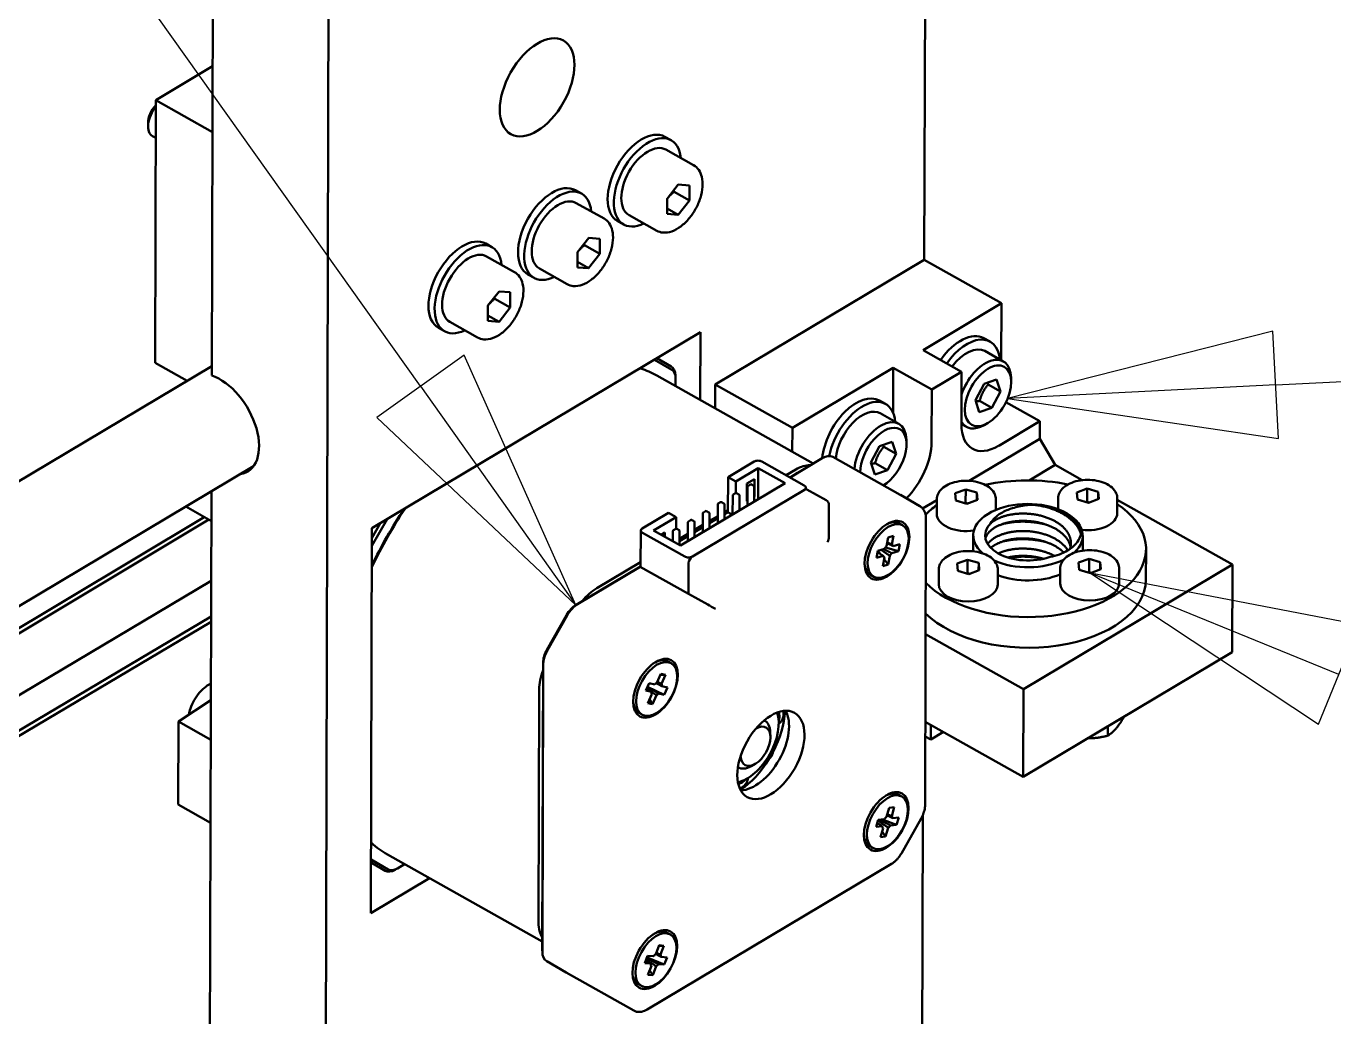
# Model space of a CAD drawing. Header units: millimetres. Extents: x -1901 to 2520, y -3919 to 1782.
# Drawn here: x 2012.3 to 2085.4, y 1405.3 to 1460.7 of the extents above; entities that cross this region are included whole.
import ezdxf

# ---------------------------------------------------------------- set-up
doc = ezdxf.new("R2010")
doc.units = ezdxf.units.MM
doc.header["$LTSCALE"] = 6
doc.layers.add('Symbol (ISO)', color=7, linetype='Continuous', lineweight=25)
doc.layers.add('Visible (ISO)', color=7, linetype='Continuous', lineweight=50)

# ---------------------------------------------------------------- blocks, each defined once
blk = doc.blocks.new('Balloon3')
at = {"layer": 'Symbol (ISO)'}
for p, q in [((347.028, 240.103), (361.551, 240.836)), ((347.003, 240.602), (344.531, 239.976)), ((347.053, 239.603), (347.003, 240.602)), ((347.028, 240.103), (344.531, 239.976)), ((344.531, 239.976), (347.053, 239.603))]:
    blk.add_line(p, q, dxfattribs=at)
at = {"layer": 'Symbol (ISO)', "flags": 128}
blk.add_lwpolyline([(347.003, 240.602), (344.531, 239.976)], dxfattribs=at)
at = {"layer": 'Symbol (ISO)'}
blk.add_solid([(347.003, 240.602), (344.531, 239.976), (347.053, 239.603), (347.003, 240.602)], dxfattribs=at)
blk = doc.blocks.new('Balloon4')
at = {"layer": 'Symbol (ISO)'}
for p, q in [((347.616, 237.404), (345.302, 238.349)), ((347.805, 237.867), (345.302, 238.349)), ((345.302, 238.349), (347.427, 236.941)), ((347.427, 236.941), (347.805, 237.867))]:
    blk.add_line(p, q, dxfattribs=at)
at = {"layer": 'Symbol (ISO)', "flags": 128}
blk.add_lwpolyline([(347.805, 237.867), (345.302, 238.349)], dxfattribs=at)
at = {"layer": 'Symbol (ISO)'}
blk.add_solid([(347.805, 237.867), (345.302, 238.349), (347.427, 236.941), (347.805, 237.867)], dxfattribs=at)
blk = doc.blocks.new('Balloon16')
at = {"layer": 'Symbol (ISO)'}
for p, q in [((339.06, 240.089), (326.975, 257.09)), ((339.468, 240.379), (338.653, 239.799)), ((340.509, 238.051), (339.468, 240.379)), ((339.06, 240.089), (340.509, 238.051)), ((338.653, 239.799), (340.509, 238.051))]:
    blk.add_line(p, q, dxfattribs=at)
at = {"layer": 'Symbol (ISO)', "flags": 128}
blk.add_lwpolyline([(338.653, 239.799), (340.509, 238.051)], dxfattribs=at)
at = {"layer": 'Symbol (ISO)'}
blk.add_solid([(338.653, 239.799), (340.509, 238.051), (339.468, 240.379), (338.653, 239.799)], dxfattribs=at)

msp = doc.modelspace()

# ---------------------------------------------------------------- linework, layer by layer
at = {"layer": 'Visible (ISO)'}
for p, q in [((2062.676, 1501.408), (2062.529, 1447.602)), ((2028.979, 1368.995), (2029.286, 1481.5)), ((2022.7, 1441.139), (2022.773, 1467.965)), ((2019.57, 1456.529), (2022.747, 1458.423)), ((2019.53, 1441.854), (2019.57, 1456.529)), ((2022.737, 1454.747), (2019.57, 1456.529)), ((2019.138, 1455.247), (2019.144, 1455.029)), ((2019.565, 1454.416), (2019.39, 1454.514)), ((2048.031, 1454.485), (2048.376, 1454.291)), ((2049.633, 1452.895), (2048.082, 1453.768)), ((2048.151, 1451.018), (2048.778, 1451.815)), ((2048.778, 1451.815), (2049.403, 1451.764)), ((2049.403, 1451.764), (2049.401, 1450.917)), ((2043.022, 1451.498), (2043.367, 1451.304)), ((2048.149, 1450.171), (2048.151, 1451.018)), ((2048.539, 1451.402), (2049.401, 1450.917)), ((2044.625, 1449.908), (2043.073, 1450.781)), ((2048.15, 1450.471), (2048.774, 1450.12)), ((2049.401, 1450.917), (2048.774, 1450.12)), ((2045.383, 1449.778), (2045.728, 1449.584)), ((2047.574, 1449.234), (2046.022, 1450.107)), ((2048.774, 1450.12), (2048.149, 1450.171)), ((2043.143, 1448.032), (2043.77, 1448.828)), ((2043.77, 1448.828), (2044.395, 1448.778)), ((2044.395, 1448.778), (2044.392, 1447.931)), ((2038.014, 1448.512), (2038.359, 1448.318)), ((2043.14, 1447.184), (2043.143, 1448.032)), ((2043.53, 1448.416), (2044.392, 1447.931)), ((2039.616, 1446.922), (2038.065, 1447.795)), ((2043.141, 1447.485), (2043.765, 1447.134)), ((2044.392, 1447.931), (2043.765, 1447.134)), ((2062.529, 1447.602), (2050.843, 1440.634)), ((2062.529, 1447.602), (2066.84, 1445.177)), ((2040.375, 1446.792), (2040.72, 1446.598)), ((2042.565, 1446.248), (2041.014, 1447.121)), ((2043.765, 1447.134), (2043.14, 1447.184)), ((2038.134, 1445.045), (2038.761, 1445.842)), ((2038.761, 1445.842), (2039.386, 1445.792)), ((2038.522, 1445.43), (2039.384, 1444.945)), ((2039.386, 1445.792), (2039.384, 1444.945)), ((2062.457, 1442.564), (2066.84, 1445.177)), ((2066.84, 1445.177), (2066.831, 1441.992)), ((2038.132, 1444.198), (2038.134, 1445.045)), ((2038.133, 1444.499), (2038.757, 1444.148)), ((2039.384, 1444.945), (2038.757, 1444.148)), ((2035.366, 1443.806), (2035.711, 1443.612)), ((2037.557, 1443.262), (2036.005, 1444.135)), ((2038.757, 1444.148), (2038.132, 1444.198)), ((2031.653, 1432.61), (2050.017, 1443.56)), ((2050.017, 1443.56), (2050.007, 1439.771)), ((2065.86, 1443.227), (2066.205, 1443.033)), ((2064.612, 1441.352), (2062.457, 1442.564)), ((2066.945, 1441.928), (2065.911, 1442.51)), ((1880.23, 1356.717), (2022.702, 1441.666)), ((2021.325, 1440.845), (2019.53, 1441.854)), ((2047.438, 1442.022), (2048.414, 1441.459)), ((2048.38, 1441.65), (2047.584, 1442.109)), ((2055.153, 1438.209), (2060.788, 1441.569)), ((2060.788, 1441.569), (2060.781, 1439.059)), ((2060.788, 1441.569), (2062.943, 1440.356)), ((2056.321, 1436.219), (2047.582, 1441.135)), ((2048.626, 1441.01), (2048.622, 1441.137)), ((2048.626, 1440.981), (2048.625, 1440.549)), ((2064.612, 1441.352), (2062.943, 1440.356)), ((2064.604, 1438.417), (2064.612, 1441.352)), ((2065.866, 1440.672), (2066.572, 1440.919)), ((2066.572, 1440.919), (2066.795, 1440.247)), ((2067.381, 1440.824), (2067.376, 1441.027)), ((2050.843, 1440.634), (2050.839, 1439.303)), ((2050.843, 1440.634), (2055.153, 1438.209)), ((2062.943, 1440.356), (2062.935, 1437.421)), ((2065.381, 1439.753), (2065.866, 1440.672)), ((2066.105, 1440.635), (2066.795, 1440.247)), ((2066.795, 1440.247), (2066.31, 1439.329)), ((2060.017, 1439.743), (2060.362, 1439.549)), ((2065.603, 1439.082), (2065.381, 1439.753)), ((2066.31, 1439.329), (2065.603, 1439.082)), ((2065.621, 1439.717), (2066.31, 1439.329)), ((2067.091, 1439.647), (2068.98, 1438.584)), ((2061.102, 1438.444), (2060.067, 1439.026)), ((2068.98, 1438.584), (2066.685, 1437.215)), ((2068.978, 1437.606), (2068.98, 1438.584)), ((2055.15, 1436.878), (2055.153, 1438.209)), ((2064.886, 1438.267), (2064.604, 1438.425)), ((2066.056, 1438.468), (2065.879, 1438.367)), ((2059.538, 1436.269), (2060.022, 1437.188)), ((2060.022, 1437.188), (2060.729, 1437.435)), ((2060.262, 1437.151), (2060.951, 1436.763)), ((2060.729, 1437.435), (2060.951, 1436.763)), ((2061.538, 1437.34), (2061.532, 1437.543)), ((2068.978, 1437.606), (2065.031, 1435.252)), ((2069.837, 1436.142), (2068.978, 1437.606)), ((2053.021, 1436.327), (2051.56, 1435.456)), ((2055.816, 1434.996), (2053.445, 1436.33)), ((2056.718, 1436.456), (2055.021, 1435.444)), ((2055.023, 1435.442), (2056.826, 1436.517)), ((2056.734, 1436.465), (2056.845, 1436.528)), ((2057.412, 1436.585), (2061.184, 1434.463)), ((2060.951, 1436.763), (2060.467, 1435.845)), ((1880.211, 1349.72), (2025.034, 1436.071)), ((2051.991, 1435.213), (2053.243, 1435.96)), ((2053.239, 1434.209), (2053.243, 1435.96)), ((2053.243, 1435.96), (2054.752, 1435.111)), ((2055.339, 1435.881), (2054.808, 1435.564)), ((2055.021, 1435.444), (2055.447, 1435.698)), ((2059.76, 1435.598), (2059.538, 1436.269)), ((2060.467, 1435.845), (2059.76, 1435.598)), ((2059.777, 1436.233), (2060.467, 1435.845)), ((2068.384, 1435.276), (2069.837, 1436.142)), ((2069.837, 1436.142), (2071.352, 1435.29)), ((2054.752, 1435.111), (2048.909, 1431.627)), ((2051.555, 1433.499), (2051.56, 1435.456)), ((2051.991, 1435.213), (2051.56, 1435.456)), ((2051.99, 1434.561), (2051.991, 1435.213)), ((2052.616, 1435.098), (2052.613, 1434.119)), ((2053.033, 1435.346), (2052.616, 1435.098)), ((2052.652, 1434.925), (2052.649, 1433.857)), ((2052.681, 1434.977), (2052.806, 1435.051)), ((2052.866, 1435.052), (2052.996, 1434.979)), ((2053.026, 1434.927), (2053.024, 1434.081)), ((2053.031, 1434.368), (2053.033, 1435.346)), ((2055.907, 1434.78), (2055.907, 1434.871)), ((2022.56, 1389.628), (2022.683, 1434.669)), ((2055.823, 1434.751), (2049.562, 1431.018)), ((2049.562, 1431.018), (2055.823, 1434.751)), ((2051.817, 1434.428), (2051.814, 1433.359)), ((2051.846, 1434.479), (2051.971, 1434.554)), ((2052.032, 1434.555), (2052.161, 1434.482)), ((2052.191, 1434.429), (2052.189, 1433.583)), ((2052.613, 1434.119), (2052.65, 1434.141)), ((2052.651, 1434.582), (2052.615, 1434.602)), ((2053.031, 1434.368), (2053.025, 1434.371)), ((2053.025, 1434.364), (2053.031, 1434.368)), ((2055.969, 1434.768), (2057.047, 1434.161)), ((2062.283, 1433.828), (2061.189, 1434.46)), ((2063.226, 1434.176), (2062.434, 1433.704)), ((2063.226, 1434.23), (2063.224, 1433.399)), ((2064.259, 1434.556), (2064.84, 1434.773)), ((2064.296, 1434.155), (2064.259, 1434.556)), ((2064.913, 1433.972), (2064.296, 1434.155)), ((2064.838, 1434.039), (2064.84, 1434.773)), ((2064.84, 1434.773), (2065.458, 1434.59)), ((2065.494, 1434.189), (2064.913, 1433.972)), ((2065.458, 1434.59), (2065.457, 1434.175)), ((2065.458, 1434.59), (2065.494, 1434.189)), ((2066.526, 1434.221), (2066.525, 1433.624)), ((2070.014, 1434.281), (2070.012, 1433.663)), ((2071.047, 1434.607), (2071.628, 1434.824)), ((2071.083, 1434.206), (2071.047, 1434.607)), ((2071.7, 1434.023), (2071.083, 1434.206)), ((2071.626, 1434.09), (2071.628, 1434.824)), ((2071.628, 1434.824), (2072.245, 1434.641)), ((2072.281, 1434.24), (2071.7, 1434.023)), ((2072.245, 1434.641), (2072.244, 1434.226)), ((2072.245, 1434.641), (2072.281, 1434.24)), ((2073.314, 1434.272), (2073.311, 1433.441)), ((2073.313, 1434.187), (2079.751, 1430.565)), ((2022.678, 1433.005), (2021.245, 1433.811)), ((2048.221, 1433.465), (2046.76, 1432.594)), ((2048.652, 1433.222), (2048.221, 1433.465)), ((2050.147, 1433.432), (2050.145, 1432.364)), ((2050.177, 1433.484), (2050.302, 1433.558)), ((2050.362, 1433.559), (2050.491, 1433.486)), ((2050.522, 1433.434), (2050.52, 1432.588)), ((2050.982, 1433.93), (2050.979, 1432.862)), ((2051.011, 1433.981), (2051.137, 1434.056)), ((2051.197, 1434.057), (2051.326, 1433.984)), ((2051.357, 1433.932), (2051.354, 1433.085)), ((2051.355, 1433.38), (2051.555, 1433.499)), ((2051.555, 1433.624), (2051.356, 1433.505)), ((2051.809, 1433.356), (2051.555, 1433.499)), ((2057.195, 1432.112), (2057.2, 1433.899)), ((2022.283, 1433.228), (1880.206, 1348.121)), ((2022.535, 1433.086), (1880.206, 1347.828)), ((2031.65, 1431.614), (2032.502, 1433.117)), ((2032.14, 1432.901), (2031.651, 1432.039)), ((2047.4, 1432.476), (2048.652, 1433.222)), ((2048.652, 1433.222), (2048.651, 1432.57)), ((2049.313, 1432.935), (2049.31, 1431.866)), ((2049.342, 1432.986), (2049.467, 1433.061)), ((2049.527, 1433.061), (2049.657, 1432.989)), ((2049.687, 1432.936), (2049.685, 1432.09)), ((2050.146, 1432.784), (2049.686, 1432.51)), ((2050.52, 1432.882), (2050.98, 1433.156)), ((2050.98, 1433.282), (2050.521, 1433.007)), ((2061.144, 1432.866), (2061.316, 1432.769)), ((2062.571, 1417.142), (2062.615, 1433.158)), ((2031.594, 1411.088), (2031.653, 1432.61)), ((2046.67, 1430.443), (2046.676, 1432.474)), ((2046.767, 1432.348), (2049.138, 1431.015)), ((2048.909, 1431.627), (2047.4, 1432.476)), ((2048.025, 1432.36), (2047.822, 1432.239)), ((2048.024, 1432.125), (2048.025, 1432.36)), ((2048.478, 1432.437), (2048.476, 1431.87)), ((2048.507, 1432.488), (2048.632, 1432.563)), ((2048.693, 1432.564), (2048.822, 1432.491)), ((2048.852, 1432.438), (2048.85, 1431.66)), ((2049.311, 1432.286), (2048.851, 1432.012)), ((2048.851, 1431.887), (2049.311, 1432.161)), ((2049.686, 1432.385), (2050.145, 1432.659)), ((2060.416, 1431.599), (2060.506, 1432.085)), ((2060.506, 1432.085), (2060.806, 1432.179)), ((2060.806, 1432.179), (2060.716, 1431.693)), ((2065.262, 1431.462), (2065.264, 1432.196)), ((2071.382, 1431.446), (2071.384, 1432.179)), ((2059.862, 1430.942), (2059.936, 1431.337)), ((2059.936, 1431.337), (2060.304, 1431.453)), ((2060.071, 1431.16), (2059.937, 1431.338)), ((2061.078, 1431.324), (2060.354, 1431.529)), ((2061.078, 1431.324), (2060.71, 1431.208)), ((2060.783, 1431.603), (2061.152, 1431.719)), ((2061.152, 1431.719), (2061.078, 1431.324)), ((2074.918, 1429.724), (2074.922, 1431.436)), ((2046.671, 1430.712), (2044.216, 1429.248)), ((2049.353, 1430.649), (2049.348, 1428.937)), ((2060.231, 1431.058), (2059.862, 1430.942)), ((2060.208, 1430.483), (2060.299, 1430.969)), ((2060.508, 1430.577), (2060.208, 1430.483)), ((2060.508, 1430.577), (2060.282, 1430.879)), ((2060.599, 1431.063), (2060.508, 1430.577)), ((2064.369, 1430.625), (2064.95, 1430.842)), ((2064.405, 1430.224), (2064.369, 1430.625)), ((2064.948, 1430.109), (2064.95, 1430.842)), ((2064.95, 1430.842), (2065.567, 1430.659)), ((2065.567, 1430.659), (2065.566, 1430.244)), ((2065.567, 1430.659), (2065.603, 1430.258)), ((2079.751, 1430.565), (2068.064, 1423.597)), ((2071.156, 1430.676), (2071.737, 1430.893)), ((2071.192, 1430.275), (2071.156, 1430.676)), ((2071.735, 1430.16), (2071.737, 1430.893)), ((2071.737, 1430.893), (2072.354, 1430.71)), ((2072.354, 1430.71), (2072.353, 1430.295)), ((2072.354, 1430.71), (2072.391, 1430.309)), ((2079.738, 1425.674), (2079.751, 1430.565)), ((2046.546, 1430.391), (2043.052, 1428.307)), ((2043.16, 1428.369), (2046.654, 1430.452)), ((2044.324, 1429.065), (2046.671, 1430.465)), ((2046.654, 1430.452), (2046.546, 1430.391)), ((2046.654, 1430.452), (2049.348, 1428.937)), ((2059.526, 1429.99), (2059.698, 1429.893)), ((2063.336, 1430.299), (2063.333, 1429.468)), ((2065.022, 1430.041), (2064.405, 1430.224)), ((2065.603, 1430.258), (2065.022, 1430.041)), ((2066.636, 1430.29), (2066.633, 1429.459)), ((2070.123, 1430.35), (2070.121, 1429.519)), ((2071.81, 1430.092), (2071.192, 1430.275)), ((2072.391, 1430.309), (2071.81, 1430.092)), ((2073.423, 1430.341), (2073.421, 1429.51)), ((1880.198, 1345.104), (2022.669, 1429.657)), ((2049.348, 1428.937), (2050.426, 1428.331)), ((1880.193, 1343.108), (2022.664, 1427.661)), ((2042.535, 1427.749), (2041.434, 1425.809)), ((2041.468, 1425.791), (2042.569, 1427.73)), ((1880.192, 1342.814), (2022.663, 1427.367)), ((2062.597, 1426.673), (2068.064, 1423.597)), ((2068.051, 1418.706), (2079.738, 1425.674)), ((2041.219, 1425.076), (2041.175, 1409.06)), ((2041.178, 1408.937), (2041.222, 1424.953)), ((2048.205, 1425.151), (2048.377, 1425.054)), ((2046.969, 1423.535), (2047.149, 1423.937)), ((2047.149, 1423.937), (2047.458, 1423.864)), ((2047.586, 1423.966), (2047.806, 1424.46)), ((2048.058, 1424.401), (2047.773, 1424.386)), ((2047.806, 1424.46), (2048.058, 1424.401)), ((2048.058, 1424.401), (2047.837, 1423.907)), ((2041.003, 1423.584), (2040.967, 1410.548)), ((2041.179, 1410.55), (2041.215, 1423.586)), ((2047.278, 1423.462), (2046.969, 1423.535)), ((2047.988, 1423.295), (2047.057, 1423.733)), ((2047.079, 1422.831), (2047.299, 1423.325)), ((2047.551, 1423.266), (2047.33, 1422.772)), ((2047.988, 1423.295), (2047.679, 1423.368)), ((2047.858, 1423.77), (2048.168, 1423.697)), ((2048.168, 1423.697), (2047.988, 1423.295)), ((2068.064, 1423.597), (2068.051, 1418.706)), ((2022.651, 1422.988), (2020.831, 1421.797)), ((2047.33, 1422.772), (2047.079, 1422.831)), ((2047.33, 1422.772), (2047.17, 1423.036)), ((2020.818, 1417.15), (2020.831, 1421.797)), ((2020.831, 1421.797), (2022.645, 1420.776)), ((2046.587, 1422.275), (2046.759, 1422.178)), ((2053.58, 1421.859), (2053.61, 1421.842)), ((2062.584, 1421.781), (2068.051, 1418.706)), ((2073.653, 1422.046), (2073.653, 1421.989)), ((2053.925, 1420.944), (2053.918, 1421.198)), ((2062.892, 1421.608), (2062.89, 1420.79)), ((2062.89, 1420.79), (2063.596, 1421.212)), ((2072.789, 1421.531), (2072.788, 1421.008)), ((2062.89, 1420.79), (2062.582, 1420.963)), ((2052.109, 1419.244), (2052.139, 1419.227)), ((2053.069, 1419.424), (2052.849, 1419.298)), ((2061.102, 1417.702), (2061.275, 1417.605)), ((2022.632, 1416.129), (2020.818, 1417.15)), ((2060.419, 1416.475), (2060.567, 1416.973)), ((2060.567, 1416.973), (2060.851, 1417.003)), ((2060.851, 1417.003), (2060.704, 1416.505)), ((2059.829, 1415.903), (2059.949, 1416.308)), ((2060.179, 1415.94), (2059.829, 1415.903)), ((2059.949, 1416.308), (2060.299, 1416.345)), ((2060.983, 1416.026), (2060.136, 1416.328)), ((2060.512, 1415.859), (2060.365, 1415.361)), ((2060.983, 1416.026), (2060.633, 1415.989)), ((2060.753, 1416.394), (2061.103, 1416.431)), ((2061.103, 1416.431), (2060.983, 1416.026)), ((2061.247, 1414.427), (2062.347, 1416.367)), ((2062.445, 1416.564), (2062.383, 1393.795)), ((2060.08, 1415.331), (2060.228, 1415.829)), ((2060.365, 1415.361), (2060.08, 1415.331)), ((2060.365, 1415.361), (2060.173, 1415.644)), ((2059.484, 1414.826), (2059.657, 1414.729)), ((2032.567, 1413.528), (2031.602, 1414.085)), ((2031.602, 1413.91), (2032.385, 1413.458)), ((2032.389, 1413.456), (2031.602, 1413.898)), ((2041.176, 1409.492), (2032.52, 1414.361)), ((2033.48, 1413.821), (2033.083, 1413.585)), ((2047.03, 1405.69), (2060.696, 1413.838)), ((2034.869, 1413.04), (2031.594, 1411.088)), ((2033.067, 1413.575), (2032.957, 1413.513)), ((2047.517, 1408.787), (2047.708, 1409.285)), ((2047.708, 1409.285), (2047.975, 1409.264)), ((2048.164, 1409.988), (2048.336, 1409.891)), ((2041.175, 1409.03), (2041.179, 1408.903)), ((2046.908, 1408.293), (2047.063, 1408.699)), ((2047.991, 1408.206), (2047.03, 1408.61)), ((2047.063, 1408.699), (2047.392, 1408.672)), ((2047.975, 1409.264), (2047.694, 1409.248)), ((2047.975, 1409.264), (2047.784, 1408.765)), ((2047.818, 1408.638), (2048.146, 1408.612)), ((2048.146, 1408.612), (2047.991, 1408.206)), ((2042.515, 1407.759), (2041.421, 1408.391)), ((2047.236, 1408.267), (2046.908, 1408.293)), ((2047.079, 1407.641), (2047.27, 1408.14)), ((2047.346, 1407.62), (2047.174, 1407.891)), ((2047.537, 1408.118), (2047.346, 1407.62)), ((2047.991, 1408.206), (2047.662, 1408.233)), ((2042.518, 1407.757), (2046.29, 1405.635)), ((2046.546, 1407.111), (2046.718, 1407.014)), ((2047.346, 1407.62), (2047.079, 1407.641))]:
    msp.add_line(p, q, dxfattribs=at)
for centre, radius, start, end in [((2052.712, 1434.925), 0.06, 120.80538, 179.8438), ((2052.837, 1435), 0.06, 60.63926, 120.80538), ((2052.966, 1434.927), 0.06, 359.8438, 60.63926), ((2051.877, 1434.428), 0.06, 120.80538, 179.8438), ((2052.002, 1434.502), 0.06, 60.63926, 120.80538), ((2052.131, 1434.429), 0.06, 359.8438, 60.63926), ((2056.9, 1433.9), 0.3, 359.8438, 60.63926), ((2050.207, 1433.432), 0.06, 120.80538, 179.8438), ((2050.333, 1433.507), 0.06, 60.63926, 120.80538), ((2050.462, 1433.434), 0.06, 359.8438, 60.63926), ((2051.042, 1433.93), 0.06, 120.80538, 179.8438), ((2051.167, 1434.005), 0.06, 60.63926, 120.80538), ((2051.297, 1433.932), 0.06, 359.8438, 60.63926), ((2049.373, 1432.934), 0.06, 120.80538, 179.8438), ((2049.498, 1433.009), 0.06, 60.63926, 120.80538), ((2049.627, 1432.936), 0.06, 359.8438, 60.63926), ((2048.538, 1432.437), 0.06, 120.80538, 179.8438), ((2048.663, 1432.511), 0.06, 60.63926, 120.80538), ((2048.792, 1432.439), 0.06, 359.8438, 60.63926), ((2053.773, 1422.568), 0.99, 333.20572, 349.98451), ((2053.773, 1422.568), 1.089, 304.59961, 306.50519), ((2053.126, 1420.37), 0.99, 306.57226, 352.27836), ((2051.575, 1418.694), 0.99, 313.24853, 327.96753), ((2051.575, 1418.694), 1.089, 354.11072, 356.66746)]:
    msp.add_arc(centre, radius, start, end, dxfattribs=at)
for centre, major_axis in [((2040.887, 1457.247), (-1.471, -2.615)), ((2066.088, 1440), (0.912, 1.621)), ((2060.442, 1431.367), (0.883, 1.569)), ((2060.507, 1431.331), (0.809, 1.438)), ((2047.504, 1423.653), (0.883, 1.569)), ((2047.568, 1423.616), (0.809, 1.438)), ((2053.952, 1419.928), (1.324, 2.353)), ((2060.401, 1416.204), (0.883, 1.569)), ((2060.466, 1416.167), (0.809, 1.438)), ((2047.462, 1408.489), (0.883, 1.569)), ((2047.527, 1408.452), (0.809, 1.438))]:
    msp.add_ellipse(centre, major_axis=major_axis, ratio=0.566192, dxfattribs=at)
for centre, major_axis, ratio, start_param, end_param in [((2019.978, 1455.56), (-0.588, -1.046), 0.566192, 4.435961, 6.283185), ((2019.793, 1455.664), (-0.462, -0.821), 0.566192, 4.272146, 5.525974), ((2046.707, 1452.131), (-1.324, -2.353), 0.566192, 3.141593, 6.283185), ((2047.052, 1451.937), (-1.324, -2.353), 0.566192, 2.461919, 6.962859), ((2047.052, 1451.937), (-1.03, -1.83), 0.566192, 3.141593, 6.283185), ((2041.699, 1449.145), (-1.324, -2.353), 0.566192, 3.141593, 6.283185), ((2042.043, 1448.951), (-1.324, -2.353), 0.566192, 2.461919, 6.962859), ((2042.043, 1448.951), (-1.03, -1.83), 0.566192, 3.141593, 6.283185), ((2036.69, 1446.159), (-1.324, -2.353), 0.566192, 3.141593, 6.283185), ((2037.035, 1445.965), (-1.324, -2.353), 0.566192, 2.461919, 6.962859), ((2037.035, 1445.965), (-1.03, -1.83), 0.566192, 3.141593, 6.283185), ((2064.536, 1440.873), (1.324, 2.353), 0.566192, 0, 1.401791), ((2064.881, 1440.679), (1.324, 2.353), 0.566192, 5.603511, 7.684976), ((2064.881, 1440.679), (1.03, 1.83), 0.566192, 0, 1.352815), ((2065.915, 1440.097), (1.03, 1.83), 0.566192, 5.525974, 8.172351), ((2045.636, 1439.38), (1.177, 2.092), 0.566192, 0.114188, 0.139708), ((2040.051, 1427.748), (7.531, 13.387), 0.566192, 0, 0.114188), ((2047.788, 1440.606), (0.588, 1.046), 0.566192, 5.525974, 6.276781), ((2047.896, 1440.545), (0.515, 0.915), 0.566192, 5.491383, 6.276781), ((2023.125, 1438.425), (1.582, -2.654), 0.58657, 6.04124, 8.823522), ((2058.693, 1437.389), (1.324, 2.353), 0.566192, 0, 2.239817), ((2059.038, 1437.195), (1.324, 2.353), 0.566192, 5.603511, 8.390554), ((2059.038, 1437.195), (1.03, 1.83), 0.566192, 0, 2.256047), ((2060.072, 1436.613), (1.03, 1.83), 0.566192, 5.525974, 8.539232), ((2065.915, 1440.097), (-1.03, -1.83), 0.566192, 5.952007, 7.040397), ((2060.245, 1436.516), (0.912, 1.621), 0.566192, 3.91644, 8.64993), ((2066.691, 1439.661), (-1.471, -2.615), 0.566192, 5.491383, 7.062179), ((2064.881, 1440.679), (-1.324, -2.353), 0.566192, 0.634862, 0.679674), ((2060.848, 1436.177), (-1.471, -2.615), 0.566192, 1.110224, 2.34979), ((2053.237, 1436.206), (-0.3, 0.001), 0.579105, 3.944667, 5.515464), ((2056.716, 1435.6), (-0.515, -0.915), 0.566192, 3.898804, 3.920586), ((2056.824, 1435.539), (0.588, 1.046), 0.566192, 0, 0.778994), ((2055.334, 1433.924), (1.177, 2.092), 0.566192, 0.270696, 0.778994), ((2055.607, 1434.872), (0.3, -0.001), 0.579105, 5.515464, 7.08626), ((2068.322, 1431.454), (-6.6, 0.018), 0.579105, 4.369136, 5.084403), ((2055.822, 1434.506), (0.147, 0.261), 0.566192, 0, 0.778994), ((2039.944, 1427.809), (-7.458, -13.256), 0.566192, 4.585391, 4.825084), ((2040.051, 1427.748), (7.531, 13.387), 0.566192, 1.443799, 1.684985), ((2034.405, 1432.808), (-1.103, -1.961), 0.566192, 4.584095, 4.585391), ((2034.512, 1432.748), (1.177, 2.092), 0.566192, 1.418279, 1.443799), ((2068.322, 1431.454), (-6.6, 0.018), 0.579105, 5.596369, 5.76458), ((2068.322, 1431.454), (6.6, -0.018), 0.579105, 3.666291, 6.998191), ((2068.324, 1432.188), (3.06, -0.008), 0.579105, 5.714272, 10.023679), ((2068.324, 1432.188), (3, -0.008), 0.579105, 0.127697, 1.478453), ((2071.661, 1433.445), (1.65, -0.004), 0.579105, 4.512878, 6.283185), ((2060.335, 1431.428), (0.809, 1.438), 0.566192, 0, 0.710149), ((2064.874, 1433.394), (-1.65, 0.004), 0.579105, 0, 1.834739), ((2068.324, 1432.188), (-2.4, 0.007), 0.579105, 5.772591, 8.399929), ((2046.976, 1432.473), (-0.3, 0.001), 0.579105, 5.515464, 7.08626), ((2056.894, 1431.943), (0.21, 0.369), 0.58285, 4.71559, 5.483312), ((2060.507, 1431.331), (-0.205, -0.364), 0.566192, 4.243958, 4.694752), ((2060.507, 1431.331), (0.205, 0.364), 0.566192, 4.243958, 4.694752), ((2060.507, 1431.331), (0.205, 0.364), 0.566192, 5.814754, 6.265548), ((2068.322, 1431.454), (-3.06, 0.008), 0.579105, 0, 0.085987), ((2068.322, 1431.454), (3.06, -0.008), 0.579105, 6.228262, 6.283185), ((2049.347, 1431.139), (0.3, -0.001), 0.579105, 3.944667, 5.515464), ((2049.562, 1430.773), (0.147, 0.261), 0.566192, 0.778994, 2.34979), ((2060.335, 1431.428), (-0.809, -1.438), 0.566192, 5.573037, 6.283185), ((2060.507, 1431.331), (-0.205, -0.364), 0.566192, 5.814754, 6.265548), ((2068.324, 1432.188), (3.06, -0.008), 0.579105, 4.04564, 5.422229), ((2032.974, 1430.036), (1.177, 2.092), 0.566192, 1.684985, 1.700897), ((2068.322, 1431.454), (3.06, -0.008), 0.579105, 4.129794, 5.342709), ((2044.211, 1427.292), (-1.177, -2.092), 0.566192, 3.920586, 4.428883), ((2068.318, 1429.742), (6.6, -0.018), 0.579105, 3.666291, 6.283185), ((2064.983, 1429.463), (1.65, -0.004), 0.579105, 3.141593, 6.283185), ((2071.771, 1429.514), (1.65, -0.004), 0.579105, 3.141593, 6.283185), ((2043.05, 1427.451), (-0.515, -0.915), 0.566192, 3.920586, 4.705984), ((2043.157, 1427.391), (0.588, 1.046), 0.566192, 0.778994, 1.564392), ((2050.634, 1428.21), (0.3, -0.171), 0.005653, 0.770923, 2.341719), ((2041.949, 1425.511), (-0.515, -0.915), 0.566192, 4.705984, 5.491383), ((2042.057, 1425.451), (0.588, 1.046), 0.566192, 1.564392, 2.34979), ((2042.672, 1424.58), (-1.177, -2.092), 0.566192, 4.981395, 5.491383), ((2047.396, 1423.713), (0.809, 1.438), 0.566192, 0, 0.710149), ((2047.568, 1423.616), (-0.205, -0.364), 0.566192, 3.863706, 4.3145), ((2047.568, 1423.616), (0.205, 0.364), 0.566192, 5.434503, 5.885297), ((2047.568, 1423.616), (-0.205, -0.364), 0.566192, 5.434503, 5.885297), ((2047.568, 1423.616), (0.205, 0.364), 0.566192, 3.863706, 4.3145), ((2047.396, 1423.713), (-0.809, -1.438), 0.566192, 5.573037, 6.283185), ((2052.659, 1420.655), (-1.221, -2.17), 0.566192, 0.458589, 2.683004), ((2053.09, 1420.413), (-1.324, -2.353), 0.566192, 0.329443, 2.81215), ((2052.875, 1420.534), (0.735, 1.307), 0.566192, 5.525974, 6.324612), ((2052.097, 1420.972), (-1.868, -3.321), 0.566192, 1.627051, 2.291657), ((2053.09, 1420.413), (-0.588, -1.046), 0.566192, 5.55254, 10.155423), ((2052.097, 1420.972), (-1.868, -3.321), 0.566192, 0.841452, 1.502159), ((2052.875, 1420.534), (-0.735, -1.307), 0.566192, 6.241759, 7.040397), ((2060.293, 1416.264), (0.809, 1.438), 0.566192, 0, 0.710149), ((2060.466, 1416.167), (-0.205, -0.364), 0.566192, 5.655529, 6.106323), ((2060.466, 1416.167), (-0.205, -0.364), 0.566192, 4.084733, 4.535527), ((2060.466, 1416.167), (0.205, 0.364), 0.566192, 4.084733, 4.535527), ((2060.466, 1416.167), (0.205, 0.364), 0.566192, 5.655529, 6.106323), ((2060.293, 1416.264), (-0.809, -1.438), 0.566192, 5.573037, 6.283185), ((2032.938, 1417), (-1.177, -2.092), 0.566192, 6.140276, 6.156188), ((2040.051, 1427.748), (-7.531, -13.387), 0.566192, 6.156188, 6.283185), ((2032.977, 1414.501), (-0.588, -1.046), 0.566192, 6.276781, 7.040397), ((2033.085, 1414.441), (-0.515, -0.915), 0.566192, 6.276781, 7.062179), ((2042.637, 1411.544), (-1.177, -2.092), 0.566192, 5.491383, 6.00137), ((2047.355, 1408.549), (0.809, 1.438), 0.566192, 0, 0.710149), ((2041.905, 1409.495), (-0.515, -0.915), 0.566192, 5.491383, 5.525974), ((2042.013, 1409.435), (-0.588, -1.046), 0.566192, 5.491383, 6.276781), ((2047.527, 1408.452), (-0.205, -0.364), 0.566192, 3.957054, 4.407848), ((2047.527, 1408.452), (0.205, 0.364), 0.566192, 5.52785, 5.978644), ((2047.527, 1408.452), (-0.205, -0.364), 0.566192, 5.52785, 5.978644), ((2047.527, 1408.452), (0.205, 0.364), 0.566192, 3.957054, 4.407848), ((2043.107, 1408.803), (-0.588, -1.046), 0.566192, 6.276781, 6.283185), ((2047.355, 1408.549), (-0.809, -1.438), 0.566192, 5.573037, 6.283185)]:
    msp.add_ellipse(centre, major_axis=major_axis, ratio=ratio, start_param=start_param, end_param=end_param, dxfattribs=at)
for points, knots in [([(2049.633, 1452.895), (2049.745, 1452.832), (2049.842, 1452.742), (2050, 1452.52), (2050.058, 1452.383), (2050.134, 1452.066), (2050.146, 1451.881), (2050.118, 1451.488), (2050.076, 1451.278), (2049.944, 1450.863), (2049.855, 1450.656), (2049.639, 1450.264), (2049.513, 1450.079), (2049.234, 1449.745), (2049.081, 1449.597), (2048.758, 1449.353), (2048.589, 1449.258), (2048.251, 1449.138), (2048.081, 1449.112), (2047.796, 1449.14), (2047.679, 1449.175), (2047.574, 1449.234)], [2.349815, 2.349815, 2.349815, 2.349815, 2.61096, 2.61096, 2.89753, 2.89753, 3.226349, 3.226349, 3.566687, 3.566687, 3.903856, 3.903856, 4.239194, 4.239194, 4.57603, 4.57603, 4.916213, 4.916213, 5.247445, 5.247445, 5.491407, 5.491407, 5.491407, 5.491407]), ([(2044.625, 1449.908), (2044.737, 1449.845), (2044.833, 1449.756), (2044.992, 1449.533), (2045.05, 1449.397), (2045.126, 1449.08), (2045.137, 1448.895), (2045.109, 1448.501), (2045.067, 1448.292), (2044.936, 1447.876), (2044.847, 1447.67), (2044.631, 1447.278), (2044.505, 1447.092), (2044.225, 1446.759), (2044.072, 1446.611), (2043.75, 1446.367), (2043.581, 1446.272), (2043.242, 1446.152), (2043.072, 1446.125), (2042.787, 1446.153), (2042.67, 1446.189), (2042.565, 1446.248)], [2.349815, 2.349815, 2.349815, 2.349815, 2.61096, 2.61096, 2.89753, 2.89753, 3.226349, 3.226349, 3.566687, 3.566687, 3.903856, 3.903856, 4.239194, 4.239194, 4.57603, 4.57603, 4.916213, 4.916213, 5.247445, 5.247445, 5.491407, 5.491407, 5.491407, 5.491407]), ([(2039.616, 1446.922), (2039.728, 1446.859), (2039.825, 1446.77), (2039.983, 1446.547), (2040.041, 1446.411), (2040.117, 1446.093), (2040.129, 1445.908), (2040.1, 1445.515), (2040.058, 1445.306), (2039.927, 1444.89), (2039.838, 1444.684), (2039.622, 1444.292), (2039.496, 1444.106), (2039.217, 1443.772), (2039.064, 1443.624), (2038.741, 1443.381), (2038.572, 1443.285), (2038.234, 1443.165), (2038.064, 1443.139), (2037.779, 1443.167), (2037.662, 1443.203), (2037.557, 1443.262)], [2.349815, 2.349815, 2.349815, 2.349815, 2.61096, 2.61096, 2.89753, 2.89753, 3.226349, 3.226349, 3.566687, 3.566687, 3.903856, 3.903856, 4.239194, 4.239194, 4.57603, 4.57603, 4.916213, 4.916213, 5.247445, 5.247445, 5.491407, 5.491407, 5.491407, 5.491407]), ([(2063.226, 1434.23), (2063.227, 1434.333), (2063.251, 1434.436), (2063.345, 1434.634), (2063.417, 1434.728), (2063.608, 1434.904), (2063.731, 1434.984), (2064.012, 1435.117), (2064.172, 1435.168), (2064.508, 1435.238), (2064.684, 1435.256), (2065.036, 1435.258), (2065.211, 1435.241), (2065.547, 1435.175), (2065.707, 1435.126), (2065.997, 1434.995), (2066.126, 1434.914), (2066.336, 1434.725), (2066.418, 1434.617), (2066.506, 1434.41), (2066.527, 1434.316), (2066.526, 1434.221)], [5.290035, 5.290035, 5.290035, 5.290035, 5.556234, 5.556234, 5.846053, 5.846053, 6.174015, 6.174015, 6.51262, 6.51262, 6.848725, 6.848725, 7.18328, 7.18328, 7.519176, 7.519176, 7.857733, 7.857733, 8.187131, 8.187131, 8.431628, 8.431628, 8.431628, 8.431628]), ([(2070.014, 1434.281), (2070.014, 1434.384), (2070.039, 1434.487), (2070.132, 1434.685), (2070.205, 1434.778), (2070.395, 1434.955), (2070.518, 1435.035), (2070.8, 1435.168), (2070.959, 1435.219), (2071.295, 1435.289), (2071.471, 1435.307), (2071.823, 1435.309), (2071.999, 1435.292), (2072.335, 1435.226), (2072.495, 1435.177), (2072.784, 1435.046), (2072.914, 1434.965), (2073.123, 1434.776), (2073.205, 1434.668), (2073.294, 1434.461), (2073.314, 1434.367), (2073.314, 1434.272)], [5.290035, 5.290035, 5.290035, 5.290035, 5.556234, 5.556234, 5.846053, 5.846053, 6.174015, 6.174015, 6.51262, 6.51262, 6.848725, 6.848725, 7.18328, 7.18328, 7.519176, 7.519176, 7.857733, 7.857733, 8.187131, 8.187131, 8.431628, 8.431628, 8.431628, 8.431628]), ([(2061.189, 1434.46), (2061.189, 1434.46), (2061.189, 1434.46), (2061.188, 1434.461), (2061.188, 1434.461), (2061.187, 1434.461), (2061.186, 1434.462), (2061.186, 1434.462), (2061.185, 1434.462), (2061.184, 1434.463), (2061.184, 1434.463), (2061.184, 1434.463)], [0.785398199, 0.785398199, 0.785398199, 0.785398199, 0.786679113, 0.786679113, 0.787960027, 0.787960027, 0.789240941, 0.789240941, 0.790521856, 0.790521856, 0.79180277, 0.79180277, 0.79180277, 0.79180277]), ([(2062.615, 1433.158), (2062.615, 1433.21), (2062.612, 1433.261), (2062.597, 1433.363), (2062.586, 1433.413), (2062.554, 1433.51), (2062.533, 1433.557), (2062.48, 1433.648), (2062.448, 1433.691), (2062.373, 1433.767), (2062.33, 1433.801), (2062.283, 1433.828)], [0, 0, 0, 0, 0.1570796, 0.1570796, 0.3141593, 0.3141593, 0.4712389, 0.4712389, 0.6283185, 0.6283185, 0.7853981, 0.7853981, 0.7853981, 0.7853981]), ([(2066.232, 1432.873), (2066.289, 1432.978), (2066.366, 1433.079), (2066.563, 1433.272), (2066.684, 1433.363), (2066.92, 1433.504), (2067.025, 1433.556), (2067.346, 1433.693), (2067.574, 1433.765), (2068.07, 1433.872), (2068.336, 1433.906), (2068.606, 1433.917)], [-0.5284462, -0.5284462, -0.5284462, -0.5284462, -0.4337507, -0.4337507, -0.3353325, -0.3353325, -0.2647365, -0.2647365, -0.1354833, -0.1354833, 0, 0, 0, 0]), ([(2071.301, 1432.401), (2071.289, 1432.244), (2071.239, 1432.09), (2071.068, 1431.8), (2070.952, 1431.666), (2070.725, 1431.476), (2070.637, 1431.414), (2070.401, 1431.272), (2070.247, 1431.2), (2069.919, 1431.08), (2069.747, 1431.033), (2069.567, 1430.997)], [-0.5310491, -0.5310491, -0.5310491, -0.5310491, -0.3949756, -0.3949756, -0.2651625, -0.2651625, -0.1941625, -0.1941625, -0.0952063, -0.0952063, -0.000001, -0.000001, -0.000001, -0.000001]), ([(2063.336, 1430.299), (2063.336, 1430.402), (2063.36, 1430.505), (2063.454, 1430.703), (2063.527, 1430.797), (2063.717, 1430.973), (2063.84, 1431.053), (2064.122, 1431.186), (2064.281, 1431.238), (2064.617, 1431.307), (2064.793, 1431.325), (2065.145, 1431.327), (2065.321, 1431.31), (2065.657, 1431.245), (2065.817, 1431.195), (2066.106, 1431.064), (2066.236, 1430.983), (2066.445, 1430.794), (2066.527, 1430.687), (2066.616, 1430.479), (2066.636, 1430.385), (2066.636, 1430.29)], [5.290035, 5.290035, 5.290035, 5.290035, 5.556234, 5.556234, 5.846053, 5.846053, 6.174015, 6.174015, 6.51262, 6.51262, 6.848725, 6.848725, 7.18328, 7.18328, 7.519176, 7.519176, 7.857733, 7.857733, 8.187131, 8.187131, 8.431628, 8.431628, 8.431628, 8.431628]), ([(2070.123, 1430.35), (2070.123, 1430.453), (2070.148, 1430.556), (2070.242, 1430.754), (2070.314, 1430.848), (2070.504, 1431.024), (2070.627, 1431.104), (2070.909, 1431.237), (2071.068, 1431.289), (2071.404, 1431.358), (2071.58, 1431.376), (2071.932, 1431.378), (2072.108, 1431.361), (2072.444, 1431.295), (2072.604, 1431.246), (2072.894, 1431.115), (2073.023, 1431.034), (2073.233, 1430.845), (2073.314, 1430.738), (2073.403, 1430.53), (2073.423, 1430.436), (2073.423, 1430.341)], [5.290035, 5.290035, 5.290035, 5.290035, 5.556234, 5.556234, 5.846053, 5.846053, 6.174015, 6.174015, 6.51262, 6.51262, 6.848725, 6.848725, 7.18328, 7.18328, 7.519176, 7.519176, 7.857733, 7.857733, 8.187131, 8.187131, 8.431628, 8.431628, 8.431628, 8.431628]), ([(2022.653, 1423.912), (2022.563, 1423.872), (2022.473, 1423.82), (2022.258, 1423.666), (2022.135, 1423.552), (2021.91, 1423.294), (2021.808, 1423.15), (2021.633, 1422.845), (2021.56, 1422.684), (2021.467, 1422.408), (2021.437, 1422.294), (2021.417, 1422.181)], [1.821311, 1.821311, 1.821311, 1.821311, 2.051962, 2.051962, 2.39135, 2.39135, 2.727653, 2.727653, 3.062234, 3.062234, 3.299045, 3.299045, 3.299045, 3.299045]), ([(2054.387, 1421.831), (2054.39, 1421.839), (2054.393, 1421.847), (2054.42, 1421.921), (2054.431, 1421.994), (2054.432, 1422.135), (2054.421, 1422.214), (2054.394, 1422.305), (2054.391, 1422.316), (2054.387, 1422.327)], [-0.31807849, -0.31807849, -0.31807849, -0.31807849, -0.31291614, -0.31291614, -0.26973318, -0.26973318, -0.22655022, -0.22655022, -0.22064594, -0.22064594, -0.22064594, -0.22064594]), ([(2054.42, 1421.694), (2054.459, 1421.722), (2054.494, 1421.756), (2054.564, 1421.842), (2054.601, 1421.906), (2054.649, 1422.049), (2054.661, 1422.127), (2054.661, 1422.259), (2054.655, 1422.322), (2054.641, 1422.386)], [-0.3943141, -0.3943141, -0.3943141, -0.3943141, -0.363608, -0.363608, -0.3176837, -0.3176837, -0.2717594, -0.2717594, -0.2366774, -0.2366774, -0.2366774, -0.2366774]), ([(2053.563, 1419.469), (2053.569, 1419.472), (2053.574, 1419.476), (2053.657, 1419.525), (2053.736, 1419.586), (2053.875, 1419.727), (2053.935, 1419.808), (2054.026, 1419.968), (2054.064, 1420.06), (2054.114, 1420.252), (2054.126, 1420.351), (2054.126, 1420.447), (2054.126, 1420.452), (2054.126, 1420.456)], [-0.3666788, -0.3666788, -0.3666788, -0.3666788, -0.363608, -0.363608, -0.3176837, -0.3176837, -0.2717594, -0.2717594, -0.2258351, -0.2258351, -0.1799107, -0.1799107, -0.1774447, -0.1774447, -0.1774447, -0.1774447]), ([(2052.129, 1418.305), (2052.131, 1418.305), (2052.133, 1418.306), (2052.215, 1418.327), (2052.288, 1418.357), (2052.408, 1418.429), (2052.465, 1418.476), (2052.517, 1418.539), (2052.525, 1418.548), (2052.532, 1418.558)], [-0.31385029, -0.31385029, -0.31385029, -0.31385029, -0.31291614, -0.31291614, -0.26973318, -0.26973318, -0.22655022, -0.22655022, -0.2191261, -0.2191261, -0.2191261, -0.2191261]), ([(2052.211, 1418.059), (2052.261, 1418.078), (2052.307, 1418.1), (2052.411, 1418.162), (2052.472, 1418.212), (2052.569, 1418.325), (2052.605, 1418.389), (2052.642, 1418.491), (2052.652, 1418.536), (2052.657, 1418.582)], [-0.3008361, -0.3008361, -0.3008361, -0.3008361, -0.2717594, -0.2717594, -0.2258351, -0.2258351, -0.1799107, -0.1799107, -0.1502109, -0.1502109, -0.1502109, -0.1502109]), ([(2062.347, 1416.367), (2062.375, 1416.415), (2062.401, 1416.465), (2062.447, 1416.567), (2062.467, 1416.618), (2062.504, 1416.723), (2062.519, 1416.775), (2062.544, 1416.88), (2062.554, 1416.933), (2062.568, 1417.038), (2062.571, 1417.09), (2062.571, 1417.142)], [5.4977872, 5.4977872, 5.4977872, 5.4977872, 5.6548668, 5.6548668, 5.8119464, 5.8119464, 5.9690261, 5.9690261, 6.1261057, 6.1261057, 6.2831853, 6.2831853, 6.2831853, 6.2831853]), ([(2060.696, 1413.838), (2060.741, 1413.865), (2060.784, 1413.894), (2060.867, 1413.959), (2060.907, 1413.995), (2060.984, 1414.07), (2061.021, 1414.11), (2061.092, 1414.195), (2061.126, 1414.239), (2061.189, 1414.331), (2061.219, 1414.378), (2061.247, 1414.427)], [4.712389, 4.712389, 4.712389, 4.712389, 4.8694686, 4.8694686, 5.0265482, 5.0265482, 5.1836279, 5.1836279, 5.3407075, 5.3407075, 5.4977871, 5.4977871, 5.4977871, 5.4977871]), ([(2046.29, 1405.635), (2046.337, 1405.609), (2046.388, 1405.589), (2046.491, 1405.563), (2046.544, 1405.558), (2046.648, 1405.558), (2046.699, 1405.564), (2046.798, 1405.586), (2046.847, 1405.602), (2046.94, 1405.64), (2046.986, 1405.663), (2047.03, 1405.69)], [3.9333954, 3.9333954, 3.9333954, 3.9333954, 4.0891941, 4.0891941, 4.2449928, 4.2449928, 4.4007916, 4.4007916, 4.5565903, 4.5565903, 4.712389, 4.712389, 4.712389, 4.712389])]:
    msp.add_open_spline(points, degree=3, knots=knots, dxfattribs=at)
for points, weights in [([(2048.151, 1451.015), (2048.301, 1451.212), (2048.539, 1451.402)], [1.07709895049, 1.08175930185, 1]), ([(2048.539, 1451.402), (2048.529, 1451.446), (2048.521, 1451.488)], [1, 1.0123818065, 1.02278160139]), ([(2043.143, 1448.029), (2043.293, 1448.225), (2043.53, 1448.416)], [1.07709895049, 1.08175930185, 1]), ([(2043.53, 1448.416), (2043.521, 1448.46), (2043.513, 1448.502)], [1, 1.0123818065, 1.02278160139]), ([(2038.134, 1445.042), (2038.284, 1445.239), (2038.522, 1445.43)], [1.07709895049, 1.08175930185, 1]), ([(2038.522, 1445.43), (2038.512, 1445.474), (2038.504, 1445.515)], [1, 1.0123818065, 1.02278160139]), ([(2066.105, 1440.635), (2066.076, 1440.688), (2066.051, 1440.737)], [1, 1.01825909794, 1.032208002]), ([(2065.621, 1439.717), (2065.755, 1440.237), (2066.105, 1440.635)], [1, 1.15470053838, 1]), ([(2065.405, 1439.68), (2065.502, 1439.701), (2065.621, 1439.717)], [1.05498116847, 1.03575392365, 1]), ([(2059.777, 1436.233), (2059.912, 1436.753), (2060.262, 1437.151)], [1, 1.15470053838, 1]), ([(2060.262, 1437.151), (2060.233, 1437.204), (2060.208, 1437.253)], [1, 1.01825909794, 1.032208002]), ([(2059.562, 1436.196), (2059.658, 1436.217), (2059.777, 1436.233)], [1.05498116847, 1.03575392365, 1]), ([(2064.838, 1434.039), (2064.814, 1434.023), (2064.79, 1434.008)], [1, 1.01161518575, 1.02148619476]), ([(2064.945, 1433.984), (2064.894, 1434.008), (2064.838, 1434.039)], [1.04139031054, 1.02461022291, 1]), ([(2071.626, 1434.09), (2071.601, 1434.074), (2071.577, 1434.059)], [1, 1.01161518575, 1.02148619476]), ([(2071.732, 1434.034), (2071.681, 1434.059), (2071.626, 1434.09)], [1.04139031054, 1.02461022291, 1]), ([(2060.231, 1431.058), (2060.066, 1431.163), (2059.92, 1431.256)], [1.01316227727, 1.01767823538, 1.01975170545]), ([(2060.599, 1431.063), (2060.334, 1431.242), (2060.113, 1431.393)], [1.01316227727, 1.01999923417, 1.02123786331]), ([(2060.251, 1431.437), (2060.464, 1431.331), (2060.71, 1431.208)], [1.02072214881, 1.01894398962, 1.01316227723]), ([(2060.783, 1431.603), (2060.606, 1431.692), (2060.447, 1431.771)], [1.01316227727, 1.01730616612, 1.0193934597]), ([(2060.455, 1431.81), (2060.579, 1431.754), (2060.716, 1431.693)], [1.01854580057, 1.01653537263, 1.01316227723]), ([(2060.287, 1430.977), (2060.293, 1430.973), (2060.299, 1430.969)], [1.01345780875, 1.01331137418, 1.01316227723]), ([(2064.948, 1430.109), (2064.923, 1430.092), (2064.899, 1430.077)], [1, 1.01161518575, 1.02148619476]), ([(2065.054, 1430.053), (2065.003, 1430.077), (2064.948, 1430.109)], [1.04139031054, 1.02461022291, 1]), ([(2071.735, 1430.16), (2071.71, 1430.143), (2071.686, 1430.128)], [1, 1.01161518575, 1.02148619476]), ([(2071.842, 1430.104), (2071.79, 1430.128), (2071.735, 1430.16)], [1.04139031054, 1.02461022291, 1]), ([(2047.858, 1423.77), (2047.693, 1423.859), (2047.544, 1423.94)], [1.01316227985, 1.01708287047, 1.01916253866]), ([(2047.605, 1424.009), (2047.717, 1423.96), (2047.837, 1423.907)], [1.0179668025, 1.01607129039, 1.01316227986]), ([(2047.278, 1423.462), (2047.136, 1423.546), (2047.007, 1423.621)], [1.01316227985, 1.01700895569, 1.01908346849]), ([(2047.235, 1423.488), (2047.121, 1423.568), (2047.017, 1423.642)], [1.01967739658, 1.02128026763, 1.02148266463]), ([(2047.047, 1423.71), (2047.329, 1423.558), (2047.679, 1423.368)], [1.02151190744, 1.02150386821, 1.01316227986]), ([(2047.551, 1423.266), (2047.407, 1423.366), (2047.278, 1423.457)], [1.01316227984, 1.01696144991, 1.01903195846]), ([(2072.788, 1421.008), (2073.22, 1421.274), (2073.653, 1421.989)], [1, 1.15470053838, 1]), ([(2071.664, 1420.86), (2072.187, 1420.849), (2072.788, 1421.008)], [1.07442298944, 1.09239772335, 1]), ([(2060.46, 1416.613), (2060.577, 1416.562), (2060.704, 1416.505)], [1.01821571371, 1.01626576609, 1.01316227978]), ([(2060.179, 1415.94), (2060.028, 1416.034), (2059.892, 1416.117)], [1.01316227981, 1.01728735931, 1.01937447182]), ([(2060.512, 1415.859), (2060.191, 1416.081), (2059.934, 1416.26)], [1.01316227981, 1.02158351784, 1.02151130096]), ([(2060.002, 1416.314), (2060.284, 1416.169), (2060.633, 1415.989)], [1.02151070711, 1.02141148986, 1.01316227979]), ([(2060.753, 1416.394), (2060.59, 1416.478), (2060.442, 1416.554)], [1.01316227981, 1.01699143387, 1.01906453266]), ([(2047.016, 1408.575), (2047.304, 1408.423), (2047.662, 1408.233)], [1.02150850453, 1.0216805748, 1.01316227808]), ([(2047.818, 1408.638), (2047.662, 1408.721), (2047.521, 1408.796)], [1.01316227808, 1.01683412006, 1.01889122966]), ([(2047.549, 1408.869), (2047.662, 1408.819), (2047.784, 1408.765)], [1.01804533161, 1.01613188628, 1.01316227807]), ([(2047.236, 1408.267), (2047.092, 1408.353), (2046.961, 1408.432)], [1.01316227808, 1.01709538891, 1.01917580036]), ([(2047.537, 1408.118), (2047.233, 1408.33), (2046.988, 1408.502)], [1.01316227807, 1.02119339892, 1.02149976127])]:
    msp.add_rational_spline(points, weights, degree=2, dxfattribs=at)
for points, weights, knots in [([(2066.232, 1432.873), (2066.578, 1433.183), (2067.2, 1433.329), (2067.889, 1433.49), (2068.661, 1433.376), (2069.433, 1433.263), (2069.993, 1432.898), (2070.553, 1432.534), (2070.687, 1432.04), (2070.77, 1431.738), (2070.665, 1431.437)], [0.991831785331, 0.955553881849, 1, 0.951056516295, 1, 0.951056516295, 1, 0.951056516295, 1, 0.969439224746, 0.977043325117], [0.07879877, 0.07879877, 0.07879877, 0.08888889, 0.08888889, 0.1, 0.1, 0.11111111, 0.11111111, 0.12222222, 0.12222222, 0.12916011, 0.12916011, 0.12916011]), ([(2068.606, 1433.917), (2068.676, 1433.909), (2068.746, 1433.9), (2069.711, 1433.77), (2070.411, 1433.327), (2071.111, 1432.884), (2071.279, 1432.279), (2071.28, 1432.274), (2071.282, 1432.269)], [0.993136343231, 0.996286401433, 1, 0.951056516295, 1, 0.951056516295, 1, 0.999570934469, 0.999149391787], [0.09915694, 0.09915694, 0.09915694, 0.1, 0.1, 0.11111111, 0.11111111, 0.12222222, 0.12222222, 0.12231963, 0.12231963, 0.12231963]), ([(2065.943, 1432.02), (2065.993, 1432.222), (2066.168, 1432.403), (2066.51, 1432.759), (2067.199, 1432.92), (2067.888, 1433.081), (2068.66, 1432.968), (2069.432, 1432.854), (2069.992, 1432.49), (2070.552, 1432.126), (2070.686, 1431.632), (2070.695, 1431.6), (2070.702, 1431.567)], [0.975573009766, 0.974481763978, 1, 0.951056516295, 1, 0.951056516295, 1, 0.951056516295, 1, 0.951056516295, 1, 0.996664054499, 0.993782859316], [0.18309576, 0.18309576, 0.18309576, 0.18888889, 0.18888889, 0.2, 0.2, 0.21111111, 0.21111111, 0.22222222, 0.22222222, 0.23333333, 0.23333333, 0.23409066, 0.23409066, 0.23409066]), ([(2066.891, 1432.831), (2066.904, 1432.835), (2066.917, 1432.838), (2067.778, 1433.052), (2068.743, 1432.922), (2069.049, 1432.88), (2069.34, 1432.803)], [0.998439344235, 0.999206817738, 1, 0.951056516295, 1, 0.983938090906, 0.978418337957], [0.19981993, 0.19981993, 0.19981993, 0.2, 0.2, 0.21111111, 0.21111111, 0.21475747, 0.21475747, 0.21475747]), ([(2066.069, 1431.717), (2066.112, 1431.776), (2066.166, 1431.833), (2066.509, 1432.189), (2067.198, 1432.35), (2067.887, 1432.512), (2068.658, 1432.398), (2069.43, 1432.284), (2069.99, 1431.92), (2070.363, 1431.678), (2070.554, 1431.364)], [0.986453345561, 0.991879280101, 1, 0.951056516295, 1, 0.951056516295, 1, 0.951056516295, 1, 0.96687666709, 0.97858688913], [0.18704533, 0.18704533, 0.18704533, 0.18888889, 0.18888889, 0.2, 0.2, 0.21111111, 0.21111111, 0.22222222, 0.22222222, 0.22974186, 0.22974186, 0.22974186]), ([(2066.244, 1431.499), (2066.588, 1431.799), (2067.197, 1431.942), (2067.885, 1432.103), (2068.657, 1431.989), (2069.429, 1431.876), (2069.989, 1431.512), (2070.18, 1431.388), (2070.326, 1431.241)], [0.990257338033, 0.956542836354, 1, 0.951056516295, 1, 0.951056516295, 1, 0.982784589469, 0.977679896742], [0.3012455, 0.3012455, 0.3012455, 0.31111111, 0.31111111, 0.32222222, 0.32222222, 0.33333333, 0.33333333, 0.33724156, 0.33724156, 0.33724156]), ([(2066.888, 1431.853), (2066.901, 1431.856), (2066.915, 1431.86), (2067.776, 1432.073), (2068.741, 1431.943), (2069.047, 1431.902), (2069.337, 1431.825)], [0.998439344235, 0.999206817738, 1, 0.951056516295, 1, 0.983938090906, 0.978418337957], [0.31093104, 0.31093104, 0.31093104, 0.31111111, 0.31111111, 0.32222222, 0.32222222, 0.32586858, 0.32586858, 0.32586858]), ([(2066.657, 1431.191), (2066.899, 1431.303), (2067.195, 1431.372), (2067.884, 1431.533), (2068.656, 1431.42), (2069.295, 1431.325), (2069.803, 1431.052)], [0.975857726513, 0.978367741339, 1, 0.951056516295, 1, 0.95911825258, 0.98653230863], [0.30620017, 0.30620017, 0.30620017, 0.31111111, 0.31111111, 0.32222222, 0.32222222, 0.33150316, 0.33150316, 0.33150316]), ([(2067.195, 1430.964), (2067.883, 1431.125), (2068.655, 1431.011), (2068.934, 1430.97), (2069.196, 1430.891)], [0.999947881188, 0.951082589591, 1, 0.981746295327, 0.977108202338], [0.42222814, 0.42222814, 0.42222814, 0.43333333, 0.43333333, 0.43747727, 0.43747727, 0.43747727]), ([(2067.243, 1430.949), (2067.968, 1431.069), (2068.738, 1430.965), (2068.959, 1430.935), (2069.173, 1430.886)], [0.984667400002, 0.960573301772, 1, 0.988336589261, 0.982232045189], [0.42438272, 0.42438272, 0.42438272, 0.43333333, 0.43333333, 0.43598115, 0.43598115, 0.43598115])]:
    msp.add_rational_spline(points, weights, degree=2, knots=knots, dxfattribs=at)
for points in [[(2054.331, 1422.308), (2054.35, 1422.237), (2054.36, 1422.167), (2054.359, 1422.105)], [(2054.359, 1422.105), (2054.359, 1422.093), (2054.359, 1422.081), (2054.358, 1422.069)], [(2052.276, 1418.434), (2052.23, 1418.406), (2052.176, 1418.382), (2052.116, 1418.363)], [(2052.326, 1418.467), (2052.31, 1418.455), (2052.293, 1418.444), (2052.276, 1418.434)]]:
    msp.add_open_spline(points, degree=3, dxfattribs=at)

# ---------------------------------------------------------------- block references
at = {"layer": 'Symbol (ISO)', "xscale": 6, "yscale": 6, "zscale": 6}
for name in ['Balloon16', 'Balloon3', 'Balloon4']:
    msp.add_blockref(name, (0, 0), dxfattribs=at)

doc.saveas('drawing.dxf')
